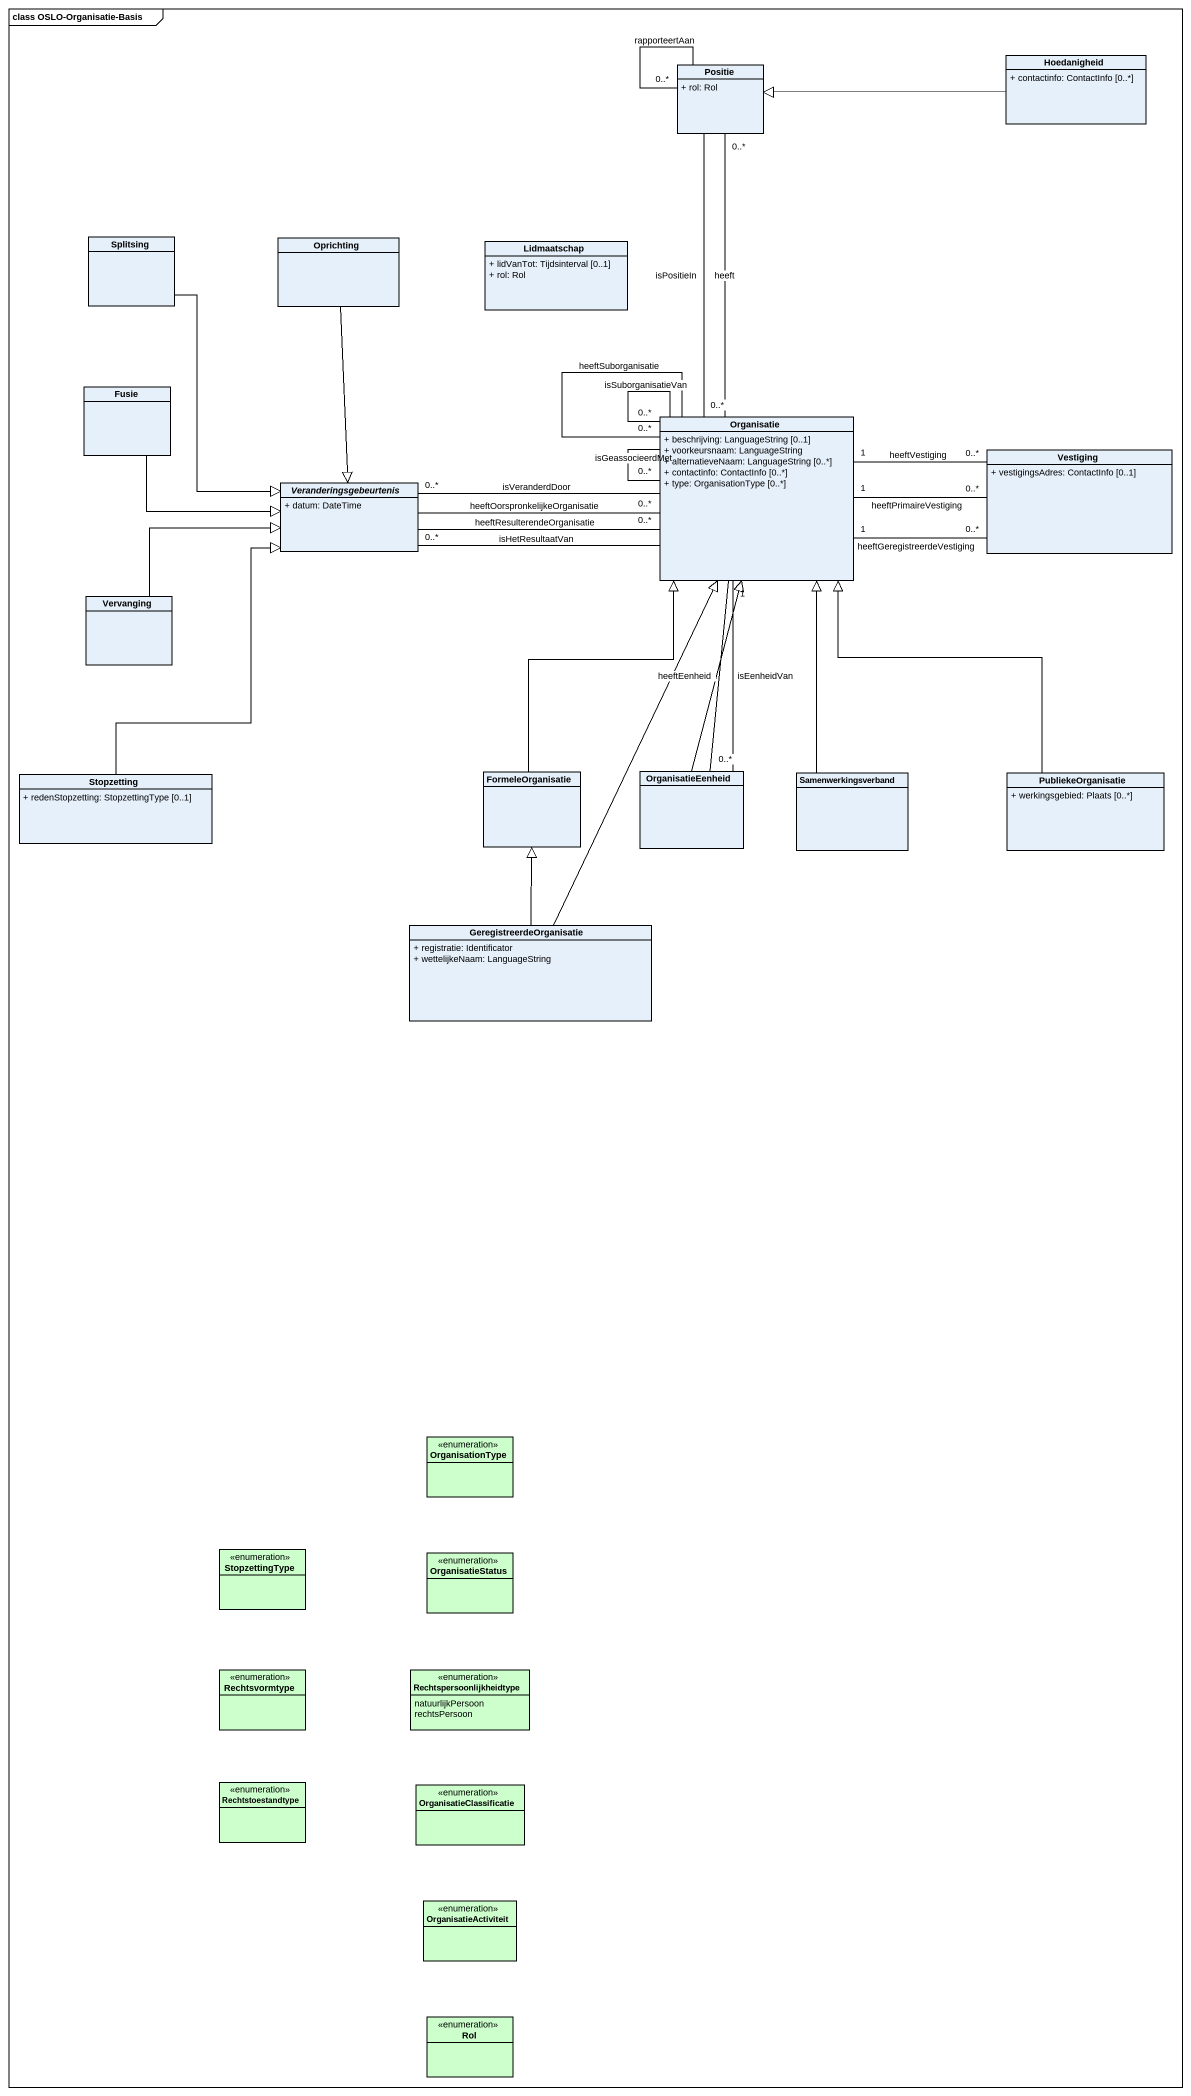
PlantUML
@startuml
mainframe class OSLO-Organisatie-Basis
hide circle
hide empty members
skinparam classAttributeIconSize 0
class Positie {
  + rol: Rol
}
class Hoedanigheid {
  + contactinfo: ContactInfo [0..*]
}
class Splitsing
class Oprichting
class Lidmaatschap {
  + lidVanTot: Tijdsinterval [0..1]
  + rol: Rol
}
class Fusie
class Organisatie {
  + beschrijving: LanguageString [0..1]
  + voorkeursnaam: LanguageString
  + alternatieveNaam: LanguageString [0..*]
  + contactinfo: ContactInfo [0..*]
  + type: OrganisationType [0..*]
}
class Vestiging {
  + vestigingsAdres: ContactInfo [0..1]
}
abstract class Veranderingsgebeurtenis {
  + datum: DateTime
}
class Vervanging
class Stopzetting {
  + redenStopzetting: StopzettingType [0..1]
}
class FormeleOrganisatie
class OrganisatieEenheid
class Samenwerkingsverband
class PubliekeOrganisatie {
  + werkingsgebied: Plaats [0..*]
}
class GeregistreerdeOrganisatie {
  + registratie: Identificator
  + wettelijkeNaam: LanguageString
}
enum OrganisationType #CCFFCC
enum StopzettingType #CCFFCC
enum OrganisatieStatus #CCFFCC
enum Rechtsvormtype #CCFFCC
enum Rechtspersoonlijkheidtype #CCFFCC {
  natuurlijkPersoon
  rechtsPersoon
}
enum Rechtstoestandtype #CCFFCC
enum OrganisatieClassificatie #CCFFCC
enum OrganisatieActiviteit #CCFFCC
enum Rol #CCFFCC
Positie -- "0..*" Positie : rapporteertAan
Positie -- "0..*" Organisatie : isPositieIn
Hoedanigheid -left-|> Positie
Splitsing --|> Veranderingsgebeurtenis
Oprichting --|> Veranderingsgebeurtenis
Fusie -right-|> Veranderingsgebeurtenis
Organisatie -up- "0..*" Positie : heeft
Organisatie -- "0..*" Organisatie : heeftSuborganisatie
Organisatie -- "0..*" Organisatie : isGeassocieerdMet
Organisatie -- "0..*" Organisatie : isSuborganisatieVan
Organisatie "1" -right- "0..*" Vestiging : heeftGeregistreerdeVestiging
Organisatie "1" -right- "0..*" Vestiging : heeftPrimaireVestiging
Organisatie "1" -right- "0..*" Vestiging : heeftVestiging
Organisatie -left- "0..*" Veranderingsgebeurtenis : isHetResultaatVan
Organisatie -left- "0..*" Veranderingsgebeurtenis : isVeranderdDoor
Organisatie -- "0..*" OrganisatieEenheid : heeftEenheid
Veranderingsgebeurtenis -right- "0..*" Organisatie : heeftResulterendeOrganisatie
Veranderingsgebeurtenis -right- "0..*" Organisatie : heeftOorspronkelijkeOrganisatie
Vervanging -right-|> Veranderingsgebeurtenis
Stopzetting -up-|> Veranderingsgebeurtenis
FormeleOrganisatie -up-|> Organisatie
OrganisatieEenheid -up-|> Organisatie
OrganisatieEenheid -up- "1" Organisatie : isEenheidVan
Samenwerkingsverband -up-|> Organisatie
PubliekeOrganisatie -up-|> Organisatie
GeregistreerdeOrganisatie -up-|> Organisatie
GeregistreerdeOrganisatie -up-|> FormeleOrganisatie
@enduml
